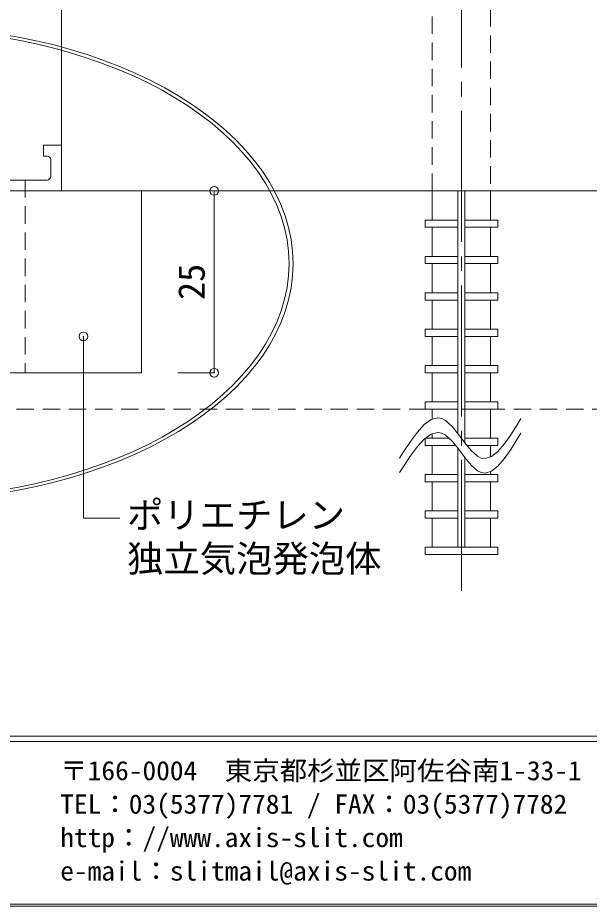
# Model space of a CAD drawing. Units: millimetres at full size, sheet at 1:2; details may follow other scales. Extents: x -874 to 280, y -194 to 194.
# Drawn here: x -640 to -561.4, y -194.2 to -72 of the extents above; entities that cross this region are included whole.
import ezdxf
from ezdxf.enums import TextEntityAlignment as Align

# ---------------------------------------------------------------- set-up
doc = ezdxf.new("R2010")
doc.units = ezdxf.units.MM
doc.header["$LTSCALE"] = 2
doc.header["$PDMODE"] = 32
doc.header["$PDSIZE"] = 1.2
doc.linetypes.add('CHAIN2', pattern=[12, 9, -1, 1, -1])
doc.linetypes.add('DASHED1', pattern=[1.8, 1.2, -0.6])
doc.layers.add('0-0_', color=7, linetype='Continuous', lineweight=9)
doc.layers.add('1-0_', color=5, linetype='Continuous', lineweight=9)
doc.styles.add('ＭＳ ゴシック', font='')
doc.styles.get('ＭＳ ゴシック').set_extended_font_data('MS Gothic')

msp = doc.modelspace()

# ---------------------------------------------------------------- linework, layer by layer
at = {"layer": '0-0_'}
for p, q in [((-314, -170.8), (-874, -170.8)), ((-314, -171.5), (-874, -171.5)), ((-874.28, -194.18), (-313.72, -194.18))]:
    msp.add_line(p, q, dxfattribs=at)
msp.add_lwpolyline([(-314, 193.9), (-314, -193.9), (-874, -193.9)], dxfattribs=at)
at = {"layer": '1-0_', "color": 6, "linetype": 'CHAIN2'}
msp.add_line((-579, -150.8), (-579, 159.2), dxfattribs=at)
at = {"layer": '1-0_', "color": 4}
for p, q in [((-634, -70.8), (-634, -95.8)), ((-623, -95.8), (-667.2, -95.8)), ((-583, -99.8), (-583, -95.8)), ((-579.5, -129.15), (-579.5, -95.8)), ((-578.5, -130.44), (-578.5, -95.8)), ((-575, -99.8), (-575, -95.8)), ((-583, -104.8), (-583, -100.8)), ((-575, -104.8), (-575, -100.8)), ((-583, -109.8), (-583, -105.8)), ((-575, -109.8), (-575, -105.8)), ((-583, -114.8), (-583, -110.8)), ((-575, -114.8), (-575, -110.8)), ((-583, -119.8), (-583, -115.8)), ((-575, -119.8), (-575, -115.8)), ((-583, -124.8), (-583, -120.8)), ((-575, -124.8), (-575, -120.8)), ((-583, -127.212), (-583, -125.8)), ((-575, -129.8), (-575, -125.8)), ((-583, -129.8), (-583, -129.212)), ((-583, -134.8), (-583, -130.8)), ((-579.5, -144.8), (-579.5, -131.15)), ((-575, -132.388), (-575, -130.8)), ((-578.5, -144.8), (-578.5, -132.44)), ((-575, -134.8), (-575, -134.388)), ((-583, -139.8), (-583, -135.8)), ((-575, -139.8), (-575, -135.8)), ((-583, -144.8), (-583, -140.8)), ((-575, -144.8), (-575, -140.8))]:
    msp.add_line(p, q, dxfattribs=at)
at = {"layer": '1-0_', "color": 4, "linetype": 'DASHED1'}
for p, q in [((-583, -95.8), (-583, -70.8)), ((-575, -70.8), (-575, -95.8))]:
    msp.add_line(p, q, dxfattribs=at)
at = {"layer": '1-0_', "color": 7}
for p, q in [((-636.5, -89.5), (-636.5, -91)), ((-636, -91), (-636.5, -91)), ((-635.5, -93.8), (-635.5, -91.5)), ((-636, -94.3), (-674, -94.3)), ((-666.7, -95.8), (-634, -95.8)), ((-634, -95.8), (-432, -95.8)), ((-613, -95.8), (-618, -95.8)), ((-613, -95.8), (-613, -120.8)), ((-631, -115.8), (-631, -140.8)), ((-613, -120.8), (-618, -120.8)), ((-631, -140.8), (-626, -140.8))]:
    msp.add_line(p, q, dxfattribs=at)
at = {"layer": '1-0_', "color": 2, "linetype": 'DASHED1'}
msp.add_line((-639, -94.3), (-639, -120.8), dxfattribs=at)
at = {"layer": '1-0_'}
for p, q in [((-579.5, -99.8), (-584, -99.8)), ((-574, -99.8), (-578.5, -99.8)), ((-574, -100.8), (-574, -99.8)), ((-578.5, -100.8), (-574, -100.8)), ((-579.5, -104.8), (-584, -104.8)), ((-574, -104.8), (-578.5, -104.8)), ((-574, -105.8), (-574, -104.8)), ((-578.5, -105.8), (-574, -105.8)), ((-579.5, -109.8), (-584, -109.8)), ((-574, -109.8), (-578.5, -109.8)), ((-574, -110.8), (-574, -109.8)), ((-578.5, -110.8), (-574, -110.8)), ((-579.5, -114.8), (-584, -114.8)), ((-574, -114.8), (-578.5, -114.8)), ((-574, -115.8), (-574, -114.8)), ((-578.5, -115.8), (-574, -115.8)), ((-579.5, -119.8), (-584, -119.8)), ((-574, -119.8), (-578.5, -119.8)), ((-578.5, -120.8), (-574, -120.8)), ((-574, -120.8), (-574, -119.8)), ((-579.5, -124.8), (-584, -124.8)), ((-574, -124.8), (-578.5, -124.8)), ((-578.5, -125.8), (-574, -125.8)), ((-574, -125.8), (-574, -124.8)), ((-584, -129.8), (-584, -130.8)), ((-580.715, -129.8), (-584, -129.8)), ((-574, -129.8), (-578.5, -129.8)), ((-574, -130.8), (-574, -129.8)), ((-584, -130.8), (-579.786, -130.8)), ((-578.219, -130.8), (-574, -130.8)), ((-579.5, -134.8), (-584, -134.8)), ((-574, -134.8), (-578.5, -134.8)), ((-574, -135.8), (-574, -134.8)), ((-578.5, -135.8), (-574, -135.8)), ((-579.5, -139.8), (-584, -139.8)), ((-574, -139.8), (-578.5, -139.8)), ((-574, -140.8), (-574, -139.8)), ((-578.5, -140.8), (-574, -140.8)), ((-574, -144.8), (-584, -144.8)), ((-574, -145.8), (-574, -144.8))]:
    msp.add_line(p, q, dxfattribs=at)
at = {"layer": '1-0_', "color": 7, "linetype": 'DASHED1'}
msp.add_line((-669, -125.8), (-432, -125.8), dxfattribs=at)
at = {"layer": '1-0_', "color": 7}
msp.add_lwpolyline([(-636.5, -89.5), (-634, -89.5), (-634, -95.8)], dxfattribs=at)
at = {"layer": '1-0_', "color": 4}
msp.add_lwpolyline([(-667.2, -95.8), (-667.2, -120.8), (-623, -120.8), (-623, -95.8)], dxfattribs=at)
at = {"layer": '1-0_'}
for points in [[(-584, -99.8), (-584, -100.8), (-579.5, -100.8)], [(-584, -104.8), (-584, -105.8), (-579.5, -105.8)], [(-584, -109.8), (-584, -110.8), (-579.5, -110.8)], [(-584, -114.8), (-584, -115.8), (-579.5, -115.8)], [(-584, -119.8), (-584, -120.8), (-579.5, -120.8)], [(-584, -124.8), (-584, -125.8), (-579.5, -125.8)], [(-584, -134.8), (-584, -135.8), (-579.5, -135.8)], [(-584, -139.8), (-584, -140.8), (-579.5, -140.8)], [(-584, -144.8), (-584, -145.8), (-574, -145.8)]]:
    msp.add_lwpolyline(points, dxfattribs=at)
at = {"layer": '1-0_', "color": 3}
for points in [[(-587.5, -132.544), (-586.948, -131.682), (-585.997, -130.249), (-585.047, -128.969), (-584.101, -127.939), (-583.16, -127.253), (-582.225, -127.01), (-581.685, -127.11), (-581.167, -127.387), (-580.279, -128.199), (-579.395, -129.278), (-578.515, -130.44), (-577.638, -131.505), (-576.76, -132.289), (-576.251, -132.544), (-575.741, -132.617), (-574.861, -132.345), (-573.98, -131.651), (-573.097, -130.627), (-572.214, -129.365), (-571.33, -127.957), (-570.817, -127.11)], [(-587.5, -134.544), (-586.948, -133.682), (-585.997, -132.249), (-585.047, -130.969), (-584.101, -129.939), (-583.16, -129.253), (-582.225, -129.01), (-581.685, -129.11), (-581.167, -129.387), (-580.279, -130.199), (-579.395, -131.278), (-578.515, -132.44), (-577.638, -133.505), (-576.76, -134.289), (-576.251, -134.544), (-575.741, -134.617), (-574.861, -134.345), (-573.98, -133.651), (-573.097, -132.627), (-572.214, -131.365), (-571.33, -129.957), (-570.817, -129.11)]]:
    msp.add_lwpolyline(points, dxfattribs=at)
at = {"layer": '1-0_', "color": 7}
for centre, start, end in [((-636, -91.5), 0, 90), ((-636, -93.8), 270, 0)]:
    msp.add_arc(centre, 0.5, start, end, dxfattribs=at)
at = {"layer": '1-0_', "color": 134}
for major_axis, ratio in [((53.856, 0), 0.606061), ((53.295, 0), 0.604466)]:
    msp.add_ellipse((-656, -105.8), major_axis=major_axis, ratio=ratio, dxfattribs=at)
at = {"layer": '1-0_', "color": 7}
for p in [(-613, -95.8), (-613, -120.8)]:
    msp.add_point(p, dxfattribs=at)
at = {"layer": '1-0_', "color": 2}
msp.add_point((-631, -115.8), dxfattribs=at)

# ---------------------------------------------------------------- texts
at = {"layer": '0-0_', "style": 'ＭＳ ゴシック', "width": 1.05}
for s, p in [('〒166-0004\u3000東京都杉並区阿佐谷南1-33-1\u3000第二東都ビル2F', (-634.192, -177.64)), ('TEL：03(5377)7781 / FAX：03(5377)7782', (-634.192, -182.24)), ('http：//www.axis-slit.com', (-634.192, -186.84)), ('e-mail：slitmail@axis-slit.com', (-634.192, -191.44))]:
    msp.add_text(s, height=2.639, dxfattribs=at).set_placement(p, align=Align.BOTTOM_LEFT)
at = {"layer": '1-0_', "color": 7, "style": 'ＭＳ ゴシック'}
msp.add_text('25', height=3.666, rotation=90, dxfattribs=at).set_placement((-613.2, -110.8), align=Align.BOTTOM_LEFT)
for s, p in [('ポリエチレン', (-625, -143.3)), ('独立気泡発泡体', (-625, -149.3))]:
    msp.add_text(s, height=3.666, dxfattribs=at).set_placement(p, align=Align.BOTTOM_LEFT)

doc.saveas('drawing.dxf')
